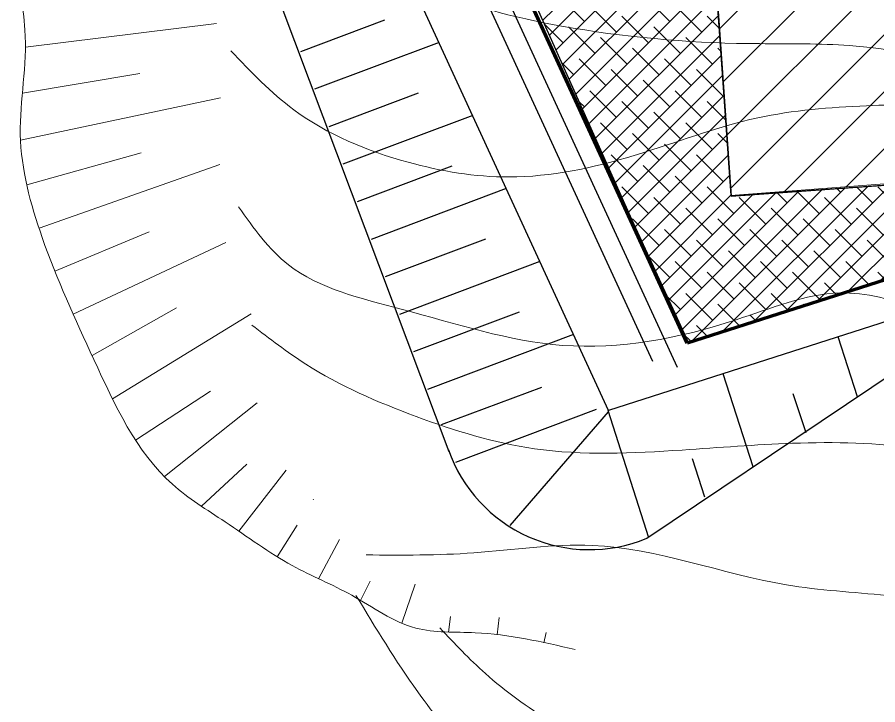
# Model space of a CAD drawing. Header units: millimetres. Extents: x 5637 to 6048, y 3385 to 3927.
# Drawn here: x 5642.2 to 5663.57, y 3623.24 to 3640.32 of the extents above; entities that cross this region are included whole.
import ezdxf

# ---------------------------------------------------------------- set-up
doc = ezdxf.new("R2010")
doc.units = ezdxf.units.MM
doc.layers.add('Contour Lines', color=253, linetype='Continuous')
doc.layers.add('dr', color=7, linetype='Continuous', lineweight=30, true_color=0x424d8a)
for name, color, linetype, lineweight in [('fences', 224, 'ограждение1', 80), ('ground 1', 7, 'Continuous', 30), ('hatch', 253, 'Continuous', 13), ('project gr', 250, 'Continuous', 30), ('road', 19, 'Continuous', 30)]:
    doc.layers.add(name, color=color, linetype=linetype, lineweight=lineweight)
doc.layers.add('plants1', color=7, linetype='Continuous', true_color=0x89ee5d)
doc.linetypes.add('ограждение1', pattern='A,0.25,-0.1,[133,ltypeshp.shx,S=0.1,R=0,X=-0.1,Y=0],-0.1,1', length=1.45)

msp = doc.modelspace()

# ---------------------------------------------------------------- hatches: boundary and pattern name
at = {"layer": 'hatch'}
h = msp.add_hatch(dxfattribs=at)
h.set_pattern_fill('ANSI31', color=256, scale=8, style=0)
h.set_pattern_definition([(45, (2816.3681, -1263.7476), (-0.70710678, 0.70710678), [])])
edge = h.paths.add_edge_path()
edge.add_line((5656.485, 3685.313), (5668.34, 3686.065))
edge.add_line((5668.34, 3686.065), (5670.175, 3660.003))
edge.add_arc((5672.515, 3660.315), 2.36, 187.5977, 340.4888)
edge.add_line((5674.739, 3659.527), (5675.339, 3652.229))
edge.add_arc((5673.244, 3650.715), 2.585, 35.8571, 162.8689)
edge.add_line((5670.774, 3651.476), (5671.804, 3636.795))
edge.add_line((5671.804, 3636.795), (5659.926, 3635.893))
edge.add_line((5659.926, 3635.893), (5658.525, 3655.585))
edge.add_line((5658.525, 3655.585), (5656.485, 3685.313))
at = {"layer": 'plants1'}
h = msp.add_hatch(dxfattribs=at)
h.set_pattern_fill('ANSI38', color=256, scale=3, style=0)
h.set_pattern_definition([(45, (2816.3681, -1263.7476), (-0.265165043, 0.265165043), []), (135, (2816.3681, -1263.7476), (-0.79549513, 0.265165043), [0.9375, -0.5625])])
edge = h.paths.add_edge_path()
edge.add_line((5656.393, 3685.679), (5659.933, 3635.877))
edge.add_line((5659.933, 3635.877), (5671.914, 3636.724))
edge.add_line((5671.914, 3636.724), (5672.769, 3636.731))
edge.add_line((5672.769, 3636.731), (5658.842, 3632.223))
edge.add_line((5658.842, 3632.223), (5648.554, 3655.233))
edge.add_line((5648.554, 3655.233), (5651.87, 3685.351))
edge.add_line((5651.87, 3685.351), (5656.402, 3685.67))

# ---------------------------------------------------------------- linework, layer by layer
at = {"layer": 'Contour Lines', "lineweight": 5, "ltscale": 0.5}
msp.add_open_spline([(5650.45, 3642.516), (5650.985, 3641.977), (5652.615, 3640.786), (5656.056, 3639.934), (5659.553, 3639.62), (5663.252, 3639.707), (5666.2, 3639.117), (5668.79, 3637.42), (5670.591, 3636.104), (5672.187, 3634.727), (5673.983, 3634.33), (5675.177, 3634.438), (5675.788, 3634.493)], degree=3, knots=[17.85662, 17.85662, 17.85662, 17.85662, 22.338506, 29.542052, 38.866515, 43.342041, 51.782393, 56.30639, 61.795759, 65.242551, 68.757727, 72.433673, 72.433673, 72.433673, 72.433673], dxfattribs=at)
for points in [[(5647.502, 3639.489), (5649.071, 3638.02), (5651.91, 3636.718), (5654.415, 3636.351), (5657.52, 3636.885), (5660.593, 3637.82), (5663.298, 3638.12), (5665.669, 3638.02), (5668.24, 3636.952), (5670.712, 3634.882), (5672.515, 3632.746), (5674.485, 3630.343), (5676.489, 3629.108), (5678.059, 3628.54), (5678.76, 3628.607)], [(5647.699, 3635.606), (5648.934, 3634.171), (5651.74, 3633.069), (5655.747, 3632.168), (5660.055, 3632.802), (5662.627, 3633.47), (5666.572, 3632.139), (5669.745, 3630.637), (5672.851, 3628.034), (5676.224, 3626.598), (5677.994, 3626.565), (5679.597, 3626.765)], [(5648.03, 3632.671), (5649.366, 3631.703), (5652.105, 3630.402), (5655.044, 3629.6), (5658.717, 3629.567), (5661.455, 3629.734), (5664.595, 3629.6), (5671.118, 3626.926), (5673.823, 3625.324), (5676.561, 3624.456), (5679.033, 3623.789), (5681.17, 3623.789)], [(5650.863, 3626.96), (5653.54, 3627.013), (5656.483, 3627.198), (5661.307, 3626.218), (5663.799, 3625.953), (5668.067, 3624.866), (5671.497, 3622.658), (5674.413, 3621.466), (5676.561, 3620.565), (5678.363, 3619.929), (5680.086, 3619.505), (5681.916, 3619.637)], [(5650.614, 3625.956), (5652.15, 3623.558), (5654.886, 3620.391), (5656.806, 3618.712), (5659.494, 3617.609), (5662.71, 3617.465), (5665.973, 3617.513), (5668.373, 3616.458), (5670.101, 3615.21), (5671.445, 3614.874)], [(5652.696, 3625.146), (5653.827, 3624.015), (5655.443, 3622.831), (5657.436, 3621.646), (5658.783, 3620.784), (5661.315, 3621.054), (5664.17, 3621.7), (5667.941, 3621.377), (5672.305, 3619.708), (5674.46, 3618.092), (5676.938, 3617.284)]]:
    msp.add_spline(points, degree=3, dxfattribs=at)
at = {"layer": 'dr', "ltscale": 0.5}
for points in [[(5657.985, 3631.765), (5647.25, 3655.068), (5650.738, 3687.286), (5688.044, 3728.285), (5785.899, 3737.488)], [(5648.274, 3655.235), (5658.872, 3632.229), (5672.769, 3636.731)]]:
    msp.add_lwpolyline(points, dxfattribs=at)
at = {"layer": 'dr', "color": 4, "ltscale": 0.5}
msp.add_lwpolyline([(5658.602, 3631.621), (5647.763, 3655.15)], dxfattribs=at)
at = {"layer": 'fences', "ltscale": 3}
msp.add_lwpolyline([(6039.964, 3495.507), (6009.913, 3521.758), (5966.844, 3498.432), (5919.866, 3458.47), (5883.81, 3413.039), (5785.019, 3394.646), (5785.019, 3394.646), (5721.4, 3503.235), (5684.09, 3556.908), (5702.416, 3569.033), (5672.896, 3636.729), (5658.842, 3632.223), (5648.276, 3655.229), (5651.856, 3686.726), (5688.411, 3727.203), (5786.91, 3736.642), (5787.32, 3771.704), (5792.705, 3777.71)], dxfattribs=at)
at = {"layer": 'ground 1', "lineweight": 5, "ltscale": 0.5}
for p, q in [((5647.147, 3640.164), (5642.404, 3639.576)), ((5647.147, 3640.164), (5642.404, 3639.576)), ((5645.241, 3638.921), (5642.327, 3638.432)), ((5645.241, 3638.921), (5642.327, 3638.432)), ((5647.247, 3638.321), (5642.281, 3637.269)), ((5647.247, 3638.321), (5642.281, 3637.269)), ((5645.282, 3636.948), (5642.436, 3636.158)), ((5645.282, 3636.948), (5642.436, 3636.158)), ((5647.23, 3636.661), (5642.741, 3635.076)), ((5647.23, 3636.661), (5642.741, 3635.076)), ((5645.475, 3634.988), (5643.135, 3634.008)), ((5645.475, 3634.988), (5643.135, 3634.008)), ((5647.382, 3634.727), (5643.589, 3632.942)), ((5647.382, 3634.727), (5643.589, 3632.942)), ((5646.153, 3633.101), (5644.058, 3631.912)), ((5646.153, 3633.101), (5644.058, 3631.912)), ((5648.013, 3632.951), (5644.562, 3630.842)), ((5648.013, 3632.951), (5644.562, 3630.842)), ((5647.002, 3631.026), (5645.141, 3629.808)), ((5647.002, 3631.026), (5645.141, 3629.808)), ((5648.162, 3630.743), (5645.854, 3628.906)), ((5648.162, 3630.743), (5645.854, 3628.906)), ((5647.906, 3629.218), (5646.778, 3628.168)), ((5647.906, 3629.218), (5646.778, 3628.168)), ((5648.877, 3629.063), (5647.7, 3627.554)), ((5648.877, 3629.063), (5647.7, 3627.554)), ((5649.561, 3628.344), (5649.553, 3628.332)), ((5649.561, 3628.344), (5649.553, 3628.332)), ((5649.151, 3627.698), (5648.655, 3626.916)), ((5649.151, 3627.698), (5648.655, 3626.916)), ((5650.208, 3627.348), (5649.683, 3626.37)), ((5650.208, 3627.348), (5649.683, 3626.37)), ((5650.969, 3626.312), (5650.728, 3625.832)), ((5650.969, 3626.312), (5650.728, 3625.832)), ((5652.085, 3626.236), (5651.755, 3625.265)), ((5652.085, 3626.236), (5651.755, 3625.265)), ((5652.963, 3625.432), (5652.912, 3625.038)), ((5652.963, 3625.432), (5652.912, 3625.038)), ((5654.173, 3625.406), (5654.12, 3624.972)), ((5654.173, 3625.406), (5654.12, 3624.972)), ((5655.336, 3625.033), (5655.282, 3624.779)), ((5655.336, 3625.033), (5655.282, 3624.779))]:
    msp.add_line(p, q, dxfattribs=at)
msp.add_spline([(5647.245, 3644.509), (5645.188, 3643.888), (5644.023, 3643.383), (5643.169, 3642.685), (5642.392, 3641.715), (5642.392, 3640.007), (5642.276, 3637.407), (5642.819, 3634.846), (5644.101, 3631.819), (5646.053, 3628.716), (5647.362, 3627.783), (5649.031, 3626.697), (5650.507, 3625.959), (5652.099, 3625.144), (5653.574, 3625.028), (5656.058, 3624.61)], degree=3, dxfattribs=at)
msp.add_spline([(5647.245, 3644.509), (5645.188, 3643.888), (5644.023, 3643.383), (5643.169, 3642.685), (5642.392, 3641.715), (5642.392, 3640.007), (5642.276, 3637.407), (5642.819, 3634.846), (5644.101, 3631.819), (5646.053, 3628.716), (5647.362, 3627.783), (5649.031, 3626.697), (5650.507, 3625.959), (5652.099, 3625.144), (5653.574, 3625.028), (5656.058, 3624.61)], degree=3, dxfattribs=at)
at = {"layer": 'hatch'}
msp.add_lwpolyline([(5656.485, 3685.313), (5668.34, 3686.065), (5670.175, 3660.003, 0.787566), (5674.739, 3659.527), (5675.339, 3652.229, 0.61889), (5670.774, 3651.476), (5671.804, 3636.795), (5659.926, 3635.893), (5658.525, 3655.585)], format="xyb", close=True, dxfattribs=at)
at = {"layer": 'plants1', "ltscale": 0.2}
msp.add_lwpolyline([(5656.393, 3685.679), (5659.933, 3635.877), (5671.914, 3636.724), (5672.769, 3636.731), (5658.842, 3632.223), (5648.554, 3655.233), (5651.87, 3685.351)], dxfattribs=at)
at = {"layer": 'project gr', "lineweight": 30}
for p, q in [((5651.321, 3640.247), (5649.237, 3639.463)), ((5652.677, 3639.693), (5649.587, 3638.531)), ((5652.677, 3639.693), (5649.587, 3638.531)), ((5652.156, 3638.433), (5649.938, 3637.599)), ((5653.512, 3637.879), (5650.289, 3636.667)), ((5652.992, 3636.619), (5650.639, 3635.734)), ((5654.348, 3636.065), (5650.99, 3634.802)), ((5653.827, 3634.805), (5651.34, 3633.87)), ((5655.184, 3634.251), (5651.691, 3632.937)), ((5654.663, 3632.991), (5652.041, 3632.005)), ((5656.019, 3632.437), (5652.392, 3631.073)), ((5655.22, 3631.124), (5652.732, 3630.189)), ((5656.576, 3630.57), (5653.083, 3629.256)), ((5656.879, 3630.514), (5654.438, 3627.694))]:
    msp.add_line(p, q, dxfattribs=at)
for points in [[(5667.759, 3634.035), (5656.889, 3630.55), (5645.709, 3654.819), (5649.294, 3687.936), (5668.057, 3708.519)], [(5652.927, 3629.524), (5643.879, 3653.597), (5644.011, 3688.317)], [(5657.835, 3627.374), (5667.759, 3634.035)], [(5663.068, 3630.887), (5662.59, 3632.378)], [(5660.476, 3629.147), (5659.734, 3631.462)], [(5661.467, 3630.968), (5661.788, 3630.004)], [(5657.889, 3627.389), (5656.877, 3630.546)], [(5659.281, 3628.398), (5658.976, 3629.351)]]:
    msp.add_lwpolyline(points, dxfattribs=at)
msp.add_arc((5656.412, 3630.805), 3.714, 199.3488, 292.528, dxfattribs=at)
at = {"layer": 'road', "lineweight": 30, "ltscale": 0.5}
for points in [[(5656.436, 3685.626), (5659.933, 3635.877)], [(5671.903, 3636.719), (5659.933, 3635.877)]]:
    msp.add_lwpolyline(points, dxfattribs=at)

doc.saveas('drawing.dxf')
